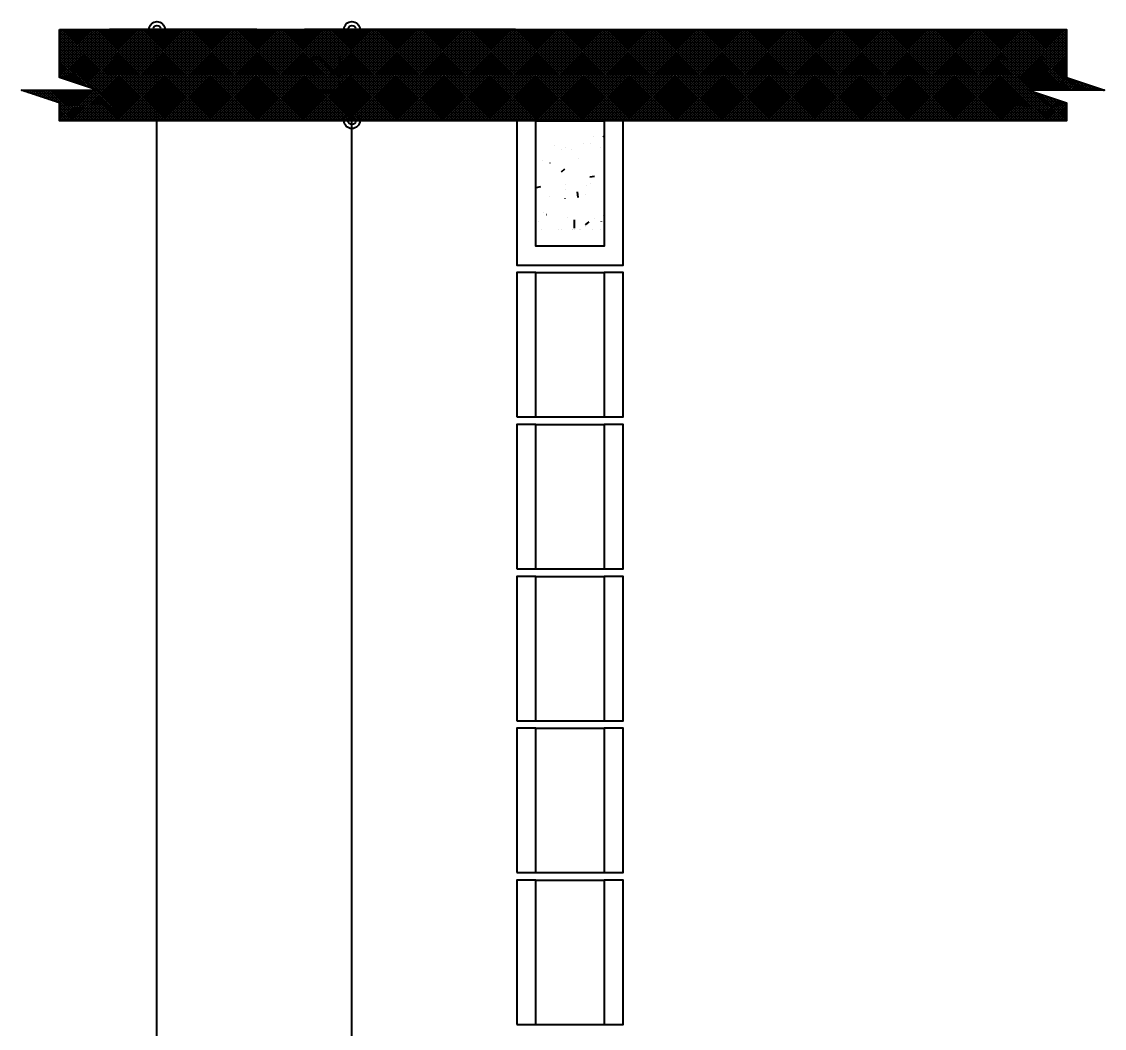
# Model space of a CAD drawing. Extents: x 0 to 119, y 0 to 84.
# Drawn here: x 47.86 to 53.56, y 58.12 to 63.42 of the extents above; entities that cross this region are included whole.
import ezdxf

# ---------------------------------------------------------------- set-up
doc = ezdxf.new("R2010")
doc.units = 0
doc.header["$MEASUREMENT"] = 0
for name, color, linetype in [('10', 252, 'CONTINUOUS'), ('29', 9, 'CONTINUOUS'), ('32', 250, 'CONTINUOUS'), ('6', 178, 'CONTINUOUS')]:
    doc.layers.add(name, color=color, linetype=linetype)
doc.styles.add('TQS_ARIAL', font='arial.ttf')

msp = doc.modelspace()

# ---------------------------------------------------------------- linework, layer by layer
at = {"layer": '10', "color": 252, "linetype": 'Continuous'}
for p, q in [((50.567462, 62.898924), (50.927462, 62.898924)), ((50.567462, 62.897846), (50.927462, 62.897846)), ((50.567462, 62.897846), (50.927462, 62.897846)), ((50.567462, 62.098924), (50.927462, 62.098924)), ((50.567462, 61.338924), (50.927462, 61.338924)), ((50.567462, 61.298924), (50.927462, 61.298924)), ((50.567462, 60.538924), (50.927462, 60.538924)), ((50.567462, 60.498924), (50.927462, 60.498924)), ((50.567462, 59.738924), (50.927462, 59.738924)), ((50.567462, 59.698924), (50.927462, 59.698924)), ((50.567462, 58.938924), (50.927462, 58.938924)), ((50.567462, 58.898924), (50.927462, 58.898924)), ((50.567462, 58.138924), (50.927462, 58.138924))]:
    msp.add_line(p, q, dxfattribs=at)
for points in [[(50.567462, 62.898924), (50.467462, 62.898924), (50.467462, 62.138924), (51.027462, 62.138924), (51.027462, 62.898924), (50.927462, 62.898924), (50.927462, 62.238924), (50.567462, 62.238924), (50.567462, 62.898924)], [(50.467462, 61.338924), (50.567462, 61.338924), (50.567462, 62.098924), (50.467462, 62.098924), (50.467462, 61.338924)], [(50.927462, 61.338924), (51.027462, 61.338924), (51.027462, 62.098924), (50.927462, 62.098924), (50.927462, 61.338924)], [(50.467462, 60.538924), (50.567462, 60.538924), (50.567462, 61.298924), (50.467462, 61.298924), (50.467462, 60.538924)], [(50.927462, 60.538924), (51.027462, 60.538924), (51.027462, 61.298924), (50.927462, 61.298924), (50.927462, 60.538924)], [(50.467462, 59.738924), (50.567462, 59.738924), (50.567462, 60.498924), (50.467462, 60.498924), (50.467462, 59.738924)], [(50.927462, 59.738924), (51.027462, 59.738924), (51.027462, 60.498924), (50.927462, 60.498924), (50.927462, 59.738924)], [(50.467462, 58.938924), (50.567462, 58.938924), (50.567462, 59.698924), (50.467462, 59.698924), (50.467462, 58.938924)], [(50.927462, 58.938924), (51.027462, 58.938924), (51.027462, 59.698924), (50.927462, 59.698924), (50.927462, 58.938924)], [(50.467462, 58.138924), (50.567462, 58.138924), (50.567462, 58.898924), (50.467462, 58.898924), (50.467462, 58.138924)], [(50.927462, 58.138924), (51.027462, 58.138924), (51.027462, 58.898924), (50.927462, 58.898924), (50.927462, 58.138924)]]:
    msp.add_lwpolyline(points, dxfattribs=at)
at = {"layer": '29', "color": 9, "linetype": 'Continuous'}
for p, q in [((48.060575, 63.136092), (48.303408, 63.378924)), ((48.060575, 63.150234), (48.289266, 63.378924)), ((48.060575, 63.164376), (48.275124, 63.378924)), ((48.060575, 63.178518), (48.260981, 63.378924)), ((48.060575, 63.19266), (48.246839, 63.378924)), ((48.060575, 63.206803), (48.232697, 63.378924)), ((48.060575, 63.220945), (48.218555, 63.378924)), ((48.060575, 63.235087), (48.204413, 63.378924)), ((48.060575, 63.249229), (48.190271, 63.378924)), ((48.060575, 63.263371), (48.176129, 63.378924)), ((48.060575, 63.277513), (48.161986, 63.378924)), ((48.060575, 63.291655), (48.147844, 63.378924)), ((48.060575, 63.305797), (48.133702, 63.378924)), ((48.060575, 63.31994), (48.11956, 63.378924)), ((48.060575, 63.334082), (48.105418, 63.378924)), ((48.060575, 63.348224), (48.091276, 63.378924)), ((48.060575, 63.362366), (48.077134, 63.378924)), ((48.060575, 63.376508), (48.062992, 63.378924)), ((48.060575, 63.378924), (48.541104, 62.898924)), ((48.060575, 63.365311), (48.526962, 62.898924)), ((48.060575, 63.351169), (48.51282, 62.898924)), ((48.060575, 63.337027), (48.498678, 62.898924)), ((48.063306, 63.124681), (48.31755, 63.378924)), ((48.073913, 63.121145), (48.331692, 63.378924)), ((48.075246, 63.378924), (48.555246, 62.898924)), ((48.084519, 63.11761), (48.345834, 63.378924)), ((48.089389, 63.378924), (48.569389, 62.898924)), ((48.095126, 63.114074), (48.359976, 63.378924)), ((48.103531, 63.378924), (48.583531, 62.898924)), ((48.105733, 63.110538), (48.374119, 63.378924)), ((48.106251, 62.898924), (48.586251, 63.378924)), ((48.116339, 63.107003), (48.388261, 63.378924)), ((48.117673, 63.378924), (48.597673, 62.898924)), ((48.120393, 62.898924), (48.600393, 63.378924)), ((48.126946, 63.103467), (48.402403, 63.378924)), ((48.131815, 63.378924), (48.611815, 62.898924)), ((48.134535, 62.898924), (48.614535, 63.378924)), ((48.137552, 63.099932), (48.416545, 63.378924)), ((48.145957, 63.378924), (48.625957, 62.898924)), ((48.148159, 63.096396), (48.430687, 63.378924)), ((48.148677, 62.898924), (48.628677, 63.378924)), ((48.158766, 63.092861), (48.444829, 63.378924)), ((48.160099, 63.378924), (48.640099, 62.898924)), ((48.162819, 62.898924), (48.642819, 63.378924)), ((48.169372, 63.089325), (48.458971, 63.378924)), ((48.174241, 63.378924), (48.654241, 62.898924)), ((48.176961, 62.898924), (48.656961, 63.378924)), ((48.179979, 63.08579), (48.473113, 63.378924)), ((48.188384, 63.378924), (48.668384, 62.898924)), ((48.190585, 63.082254), (48.487256, 63.378924)), ((48.191103, 62.898924), (48.671103, 63.378924)), ((48.201192, 63.078719), (48.501398, 63.378924)), ((48.202526, 63.378924), (48.682526, 62.898924)), ((48.205246, 62.898924), (48.685246, 63.378924)), ((48.211799, 63.075183), (48.51554, 63.378924)), ((48.216668, 63.378924), (48.696668, 62.898924)), ((48.219388, 62.898924), (48.699388, 63.378924)), ((48.222405, 63.071648), (48.529682, 63.378924)), ((48.23081, 63.378924), (48.71081, 62.898924)), ((48.233012, 63.068112), (48.543824, 63.378924)), ((48.23353, 62.898924), (48.71353, 63.378924)), ((48.243619, 63.064577), (48.557966, 63.378924)), ((48.244952, 63.378924), (48.724952, 62.898924)), ((48.247672, 62.898924), (48.727672, 63.378924)), ((48.254225, 63.061041), (48.572108, 63.378924)), ((48.259094, 63.378924), (48.739094, 62.898924)), ((48.261814, 62.898924), (48.741814, 63.378924)), ((48.273236, 63.378924), (48.753236, 62.898924)), ((48.275956, 62.898924), (48.755956, 63.378924)), ((48.287378, 63.378924), (48.767378, 62.898924)), ((48.290098, 62.898924), (48.770098, 63.378924)), ((48.301521, 63.378924), (48.781521, 62.898924)), ((48.30424, 62.898924), (48.78424, 63.378924)), ((48.315663, 63.378924), (48.795663, 62.898924)), ((48.318383, 62.898924), (48.798383, 63.378924)), ((48.329805, 63.378924), (48.809805, 62.898924)), ((48.332525, 62.898924), (48.812525, 63.378924)), ((48.343947, 63.378924), (48.823947, 62.898924)), ((48.346667, 62.898924), (48.826667, 63.378924)), ((48.358089, 63.378924), (48.838089, 62.898924)), ((48.360809, 62.898924), (48.840809, 63.378924)), ((48.372231, 63.378924), (48.852231, 62.898924)), ((48.374951, 62.898924), (48.854951, 63.378924)), ((48.386373, 63.378924), (48.866373, 62.898924)), ((48.389093, 62.898924), (48.869093, 63.378924)), ((48.400516, 63.378924), (48.880516, 62.898924)), ((48.403235, 62.898924), (48.883235, 63.378924)), ((48.414658, 63.378924), (48.894658, 62.898924)), ((48.417378, 62.898924), (48.897378, 63.378924)), ((48.4288, 63.378924), (48.9088, 62.898924)), ((48.43152, 62.898924), (48.91152, 63.378924)), ((48.442942, 63.378924), (48.922942, 62.898924)), ((48.445662, 62.898924), (48.925662, 63.378924)), ((48.457084, 63.378924), (48.937084, 62.898924)), ((48.459804, 62.898924), (48.939804, 63.378924)), ((48.471226, 63.378924), (48.951226, 62.898924)), ((48.473946, 62.898924), (48.953946, 63.378924)), ((48.485368, 63.378924), (48.965368, 62.898924)), ((48.488088, 62.898924), (48.968088, 63.378924)), ((48.49951, 63.378924), (48.97951, 62.898924)), ((48.50223, 62.898924), (48.98223, 63.378924)), ((48.513653, 63.378924), (48.993653, 62.898924)), ((48.516372, 62.898924), (48.996372, 63.378924)), ((48.527795, 63.378924), (49.007795, 62.898924)), ((48.530515, 62.898924), (49.010515, 63.378924)), ((48.541937, 63.378924), (49.021937, 62.898924)), ((48.544657, 62.898924), (49.024657, 63.378924)), ((48.556079, 63.378924), (49.036079, 62.898924)), ((48.558799, 62.898924), (49.038799, 63.378924)), ((48.570221, 63.378924), (49.050221, 62.898924)), ((48.572941, 62.898924), (49.052941, 63.378924)), ((48.584363, 63.378924), (49.064363, 62.898924)), ((48.587083, 62.898924), (49.067083, 63.378924)), ((48.598505, 63.378924), (49.078505, 62.898924)), ((48.601225, 62.898924), (49.081225, 63.378924)), ((48.612648, 63.378924), (49.092648, 62.898924)), ((48.615367, 62.898924), (49.095367, 63.378924)), ((48.62679, 63.378924), (49.10679, 62.898924)), ((48.62951, 62.898924), (49.10951, 63.378924)), ((48.640932, 63.378924), (49.120932, 62.898924)), ((48.643652, 62.898924), (49.123652, 63.378924)), ((48.655074, 63.378924), (49.135074, 62.898924)), ((48.657794, 62.898924), (49.137794, 63.378924)), ((48.669216, 63.378924), (49.149216, 62.898924)), ((48.671936, 62.898924), (49.151936, 63.378924)), ((48.683358, 63.378924), (49.163358, 62.898924)), ((48.686078, 62.898924), (49.166078, 63.378924)), ((48.6975, 63.378924), (49.1775, 62.898924)), ((48.70022, 62.898924), (49.18022, 63.378924)), ((48.711643, 63.378924), (49.191643, 62.898924)), ((48.714362, 62.898924), (49.194362, 63.378924)), ((48.725785, 63.378924), (49.205785, 62.898924)), ((48.728505, 62.898924), (49.208505, 63.378924)), ((48.739927, 63.378924), (49.219927, 62.898924)), ((48.742647, 62.898924), (49.222647, 63.378924)), ((48.754069, 63.378924), (49.234069, 62.898924)), ((48.756789, 62.898924), (49.236789, 63.378924)), ((48.768211, 63.378924), (49.248211, 62.898924)), ((48.770931, 62.898924), (49.250931, 63.378924)), ((48.782353, 63.378924), (49.262353, 62.898924)), ((48.785073, 62.898924), (49.265073, 63.378924)), ((48.796495, 63.378924), (49.276495, 62.898924)), ((48.799215, 62.898924), (49.279215, 63.378924)), ((48.810637, 63.378924), (49.290637, 62.898924)), ((48.813357, 62.898924), (49.293357, 63.378924)), ((48.82478, 63.378924), (49.30478, 62.898924)), ((48.827499, 62.898924), (49.307499, 63.378924)), ((48.838922, 63.378924), (49.318922, 62.898924)), ((48.841642, 62.898924), (49.321642, 63.378924)), ((48.853064, 63.378924), (49.333064, 62.898924)), ((48.855784, 62.898924), (49.335784, 63.378924)), ((48.867206, 63.378924), (49.347206, 62.898924)), ((48.869926, 62.898924), (49.349926, 63.378924)), ((48.881348, 63.378924), (49.361348, 62.898924)), ((48.884068, 62.898924), (49.364068, 63.378924)), ((48.89549, 63.378924), (49.37549, 62.898924)), ((48.89821, 62.898924), (49.37821, 63.378924)), ((48.909632, 63.378924), (49.389632, 62.898924)), ((48.912352, 62.898924), (49.392352, 63.378924)), ((48.923775, 63.378924), (49.403775, 62.898924)), ((48.926494, 62.898924), (49.406494, 63.378924)), ((48.937917, 63.378924), (49.417917, 62.898924)), ((48.940637, 62.898924), (49.420637, 63.378924)), ((48.952059, 63.378924), (49.432059, 62.898924)), ((48.954779, 62.898924), (49.434779, 63.378924)), ((48.966201, 63.378924), (49.446201, 62.898924)), ((48.968921, 62.898924), (49.448921, 63.378924)), ((48.980343, 63.378924), (49.460343, 62.898924)), ((48.983063, 62.898924), (49.463063, 63.378924)), ((48.994485, 63.378924), (49.474485, 62.898924)), ((48.997205, 62.898924), (49.477205, 63.378924)), ((49.008627, 63.378924), (49.488627, 62.898924)), ((49.011347, 62.898924), (49.491347, 63.378924)), ((49.02277, 63.378924), (49.50277, 62.898924)), ((49.025489, 62.898924), (49.505489, 63.378924)), ((49.036912, 63.378924), (49.516912, 62.898924)), ((49.039632, 62.898924), (49.519632, 63.378924)), ((49.051054, 63.378924), (49.531054, 62.898924)), ((49.053774, 62.898924), (49.533774, 63.378924)), ((49.065196, 63.378924), (49.545196, 62.898924)), ((49.067916, 62.898924), (49.547916, 63.378924)), ((49.079338, 63.378924), (49.559338, 62.898924)), ((49.082058, 62.898924), (49.562058, 63.378924)), ((49.09348, 63.378924), (49.57348, 62.898924)), ((49.0962, 62.898924), (49.5762, 63.378924)), ((49.107622, 63.378924), (49.587622, 62.898924)), ((49.110342, 62.898924), (49.590342, 63.378924)), ((49.121764, 63.378924), (49.601764, 62.898924)), ((49.124484, 62.898924), (49.604484, 63.378924)), ((49.135907, 63.378924), (49.615907, 62.898924)), ((49.138626, 62.898924), (49.618626, 63.378924)), ((49.150049, 63.378924), (49.630049, 62.898924)), ((49.152769, 62.898924), (49.632769, 63.378924)), ((49.164191, 63.378924), (49.644191, 62.898924)), ((49.166911, 62.898924), (49.646911, 63.378924)), ((49.178333, 63.378924), (49.658333, 62.898924)), ((49.181053, 62.898924), (49.661053, 63.378924)), ((49.192475, 63.378924), (49.672475, 62.898924)), ((49.195195, 62.898924), (49.675195, 63.378924)), ((49.206617, 63.378924), (49.686617, 62.898924)), ((49.209337, 62.898924), (49.689337, 63.378924)), ((49.220759, 63.378924), (49.700759, 62.898924)), ((49.223479, 62.898924), (49.703479, 63.378924)), ((49.234902, 63.378924), (49.714902, 62.898924)), ((49.237621, 62.898924), (49.717621, 63.378924)), ((49.249044, 63.378924), (49.729044, 62.898924)), ((49.251764, 62.898924), (49.731764, 63.378924)), ((49.263186, 63.378924), (49.743186, 62.898924)), ((49.265906, 62.898924), (49.745906, 63.378924)), ((49.277328, 63.378924), (49.757328, 62.898924)), ((49.280048, 62.898924), (49.760048, 63.378924)), ((49.29147, 63.378924), (49.77147, 62.898924)), ((49.29419, 62.898924), (49.77419, 63.378924)), ((49.305612, 63.378924), (49.785612, 62.898924)), ((49.308332, 62.898924), (49.788332, 63.378924)), ((49.319754, 63.378924), (49.799754, 62.898924)), ((49.322474, 62.898924), (49.802474, 63.378924)), ((49.333896, 63.378924), (49.813896, 62.898924)), ((49.336616, 62.898924), (49.816616, 63.378924)), ((49.348039, 63.378924), (49.828039, 62.898924)), ((49.350758, 62.898924), (49.830758, 63.378924)), ((49.362181, 63.378924), (49.842181, 62.898924)), ((49.364901, 62.898924), (49.844901, 63.378924)), ((49.376323, 63.378924), (49.856323, 62.898924)), ((49.379043, 62.898924), (49.859043, 63.378924)), ((49.390465, 63.378924), (49.870465, 62.898924)), ((49.393185, 62.898924), (49.873185, 63.378924)), ((49.404607, 63.378924), (49.884607, 62.898924)), ((49.407327, 62.898924), (49.887327, 63.378924)), ((49.418749, 63.378924), (49.898749, 62.898924)), ((49.421469, 62.898924), (49.901469, 63.378924)), ((49.432891, 63.378924), (49.912891, 62.898924)), ((49.435611, 62.898924), (49.915611, 63.378924)), ((49.447034, 63.378924), (49.927034, 62.898924)), ((49.449753, 62.898924), (49.929753, 63.378924)), ((49.461176, 63.378924), (49.941176, 62.898924)), ((49.463896, 62.898924), (49.943896, 63.378924)), ((49.475318, 63.378924), (49.955318, 62.898924)), ((49.478038, 62.898924), (49.958038, 63.378924)), ((49.48946, 63.378924), (49.96946, 62.898924)), ((49.49218, 62.898924), (49.97218, 63.378924)), ((49.503602, 63.378924), (49.983602, 62.898924)), ((49.506322, 62.898924), (49.986322, 63.378924)), ((49.517744, 63.378924), (49.997744, 62.898924)), ((49.520464, 62.898924), (50.000464, 63.378924)), ((49.531886, 63.378924), (50.011886, 62.898924)), ((49.534606, 62.898924), (50.014606, 63.378924)), ((49.546029, 63.378924), (50.026029, 62.898924)), ((49.548748, 62.898924), (50.028748, 63.378924)), ((49.560171, 63.378924), (50.040171, 62.898924)), ((49.562891, 62.898924), (50.042891, 63.378924)), ((49.574313, 63.378924), (50.054313, 62.898924)), ((49.577033, 62.898924), (50.057033, 63.378924)), ((49.588455, 63.378924), (50.068455, 62.898924)), ((49.591175, 62.898924), (50.071175, 63.378924)), ((49.602597, 63.378924), (50.082597, 62.898924)), ((49.605317, 62.898924), (50.085317, 63.378924)), ((49.616739, 63.378924), (50.096739, 62.898924)), ((49.619459, 62.898924), (50.099459, 63.378924)), ((49.630881, 63.378924), (50.110881, 62.898924)), ((49.633601, 62.898924), (50.113601, 63.378924)), ((49.645023, 63.378924), (50.125023, 62.898924)), ((49.647743, 62.898924), (50.127743, 63.378924)), ((49.659166, 63.378924), (50.139166, 62.898924)), ((49.661885, 62.898924), (50.141885, 63.378924)), ((49.673308, 63.378924), (50.153308, 62.898924)), ((49.676028, 62.898924), (50.156028, 63.378924)), ((49.68745, 63.378924), (50.16745, 62.898924)), ((49.69017, 62.898924), (50.17017, 63.378924)), ((49.701592, 63.378924), (50.181592, 62.898924)), ((49.704312, 62.898924), (50.184312, 63.378924)), ((49.715734, 63.378924), (50.195734, 62.898924)), ((49.718454, 62.898924), (50.198454, 63.378924)), ((49.729876, 63.378924), (50.209876, 62.898924)), ((49.732596, 62.898924), (50.212596, 63.378924)), ((49.744018, 63.378924), (50.224018, 62.898924)), ((49.746738, 62.898924), (50.226738, 63.378924)), ((49.758161, 63.378924), (50.238161, 62.898924)), ((49.76088, 62.898924), (50.24088, 63.378924)), ((49.772303, 63.378924), (50.252303, 62.898924)), ((49.775023, 62.898924), (50.255023, 63.378924)), ((49.786445, 63.378924), (50.266445, 62.898924)), ((49.789165, 62.898924), (50.269165, 63.378924)), ((49.800587, 63.378924), (50.280587, 62.898924)), ((49.803307, 62.898924), (50.283307, 63.378924)), ((49.814729, 63.378924), (50.294729, 62.898924)), ((49.817449, 62.898924), (50.297449, 63.378924)), ((49.828871, 63.378924), (50.308871, 62.898924)), ((49.831591, 62.898924), (50.311591, 63.378924)), ((49.843013, 63.378924), (50.323013, 62.898924)), ((49.845733, 62.898924), (50.325733, 63.378924)), ((49.857156, 63.378924), (50.337156, 62.898924)), ((49.859875, 62.898924), (50.339875, 63.378924)), ((49.871298, 63.378924), (50.351298, 62.898924)), ((49.874018, 62.898924), (50.354018, 63.378924)), ((49.88544, 63.378924), (50.36544, 62.898924)), ((49.88816, 62.898924), (50.36816, 63.378924)), ((49.899582, 63.378924), (50.379582, 62.898924)), ((49.902302, 62.898924), (50.382302, 63.378924)), ((49.913724, 63.378924), (50.393724, 62.898924)), ((49.916444, 62.898924), (50.396444, 63.378924)), ((49.927866, 63.378924), (50.407866, 62.898924)), ((49.930586, 62.898924), (50.410586, 63.378924)), ((49.942008, 63.378924), (50.422008, 62.898924)), ((49.944728, 62.898924), (50.424728, 63.378924)), ((49.95615, 63.378924), (50.43615, 62.898924)), ((49.95887, 62.898924), (50.43887, 63.378924)), ((49.970293, 63.378924), (50.450293, 62.898924)), ((49.973012, 62.898924), (50.453012, 63.378924)), ((49.984435, 63.378924), (50.464435, 62.898924)), ((49.987155, 62.898924), (50.467155, 63.378924)), ((49.998577, 63.378924), (50.478577, 62.898924)), ((50.001297, 62.898924), (50.481297, 63.378924)), ((50.012719, 63.378924), (50.492719, 62.898924)), ((50.015439, 62.898924), (50.495439, 63.378924)), ((50.026861, 63.378924), (50.506861, 62.898924)), ((50.029581, 62.898924), (50.509581, 63.378924)), ((50.041003, 63.378924), (50.521003, 62.898924)), ((50.043723, 62.898924), (50.523723, 63.378924)), ((50.055145, 63.378924), (50.535145, 62.898924)), ((50.057865, 62.898924), (50.537865, 63.378924)), ((50.069288, 63.378924), (50.549288, 62.898924)), ((50.072007, 62.898924), (50.552007, 63.378924)), ((50.08343, 63.378924), (50.56343, 62.898924)), ((50.08615, 62.898924), (50.56615, 63.378924)), ((50.097572, 63.378924), (50.577572, 62.898924)), ((50.100292, 62.898924), (50.580292, 63.378924)), ((50.111714, 63.378924), (50.591714, 62.898924)), ((50.114434, 62.898924), (50.594434, 63.378924)), ((50.125856, 63.378924), (50.605856, 62.898924)), ((50.128576, 62.898924), (50.608576, 63.378924)), ((50.139998, 63.378924), (50.619998, 62.898924)), ((50.142718, 62.898924), (50.622718, 63.378924)), ((50.15414, 63.378924), (50.63414, 62.898924)), ((50.15686, 62.898924), (50.63686, 63.378924)), ((50.168282, 63.378924), (50.648282, 62.898924)), ((50.171002, 62.898924), (50.651002, 63.378924)), ((50.182425, 63.378924), (50.662425, 62.898924)), ((50.185144, 62.898924), (50.665144, 63.378924)), ((50.196567, 63.378924), (50.676567, 62.898924)), ((50.199287, 62.898924), (50.679287, 63.378924)), ((50.210709, 63.378924), (50.690709, 62.898924)), ((50.213429, 62.898924), (50.693429, 63.378924)), ((50.224851, 63.378924), (50.704851, 62.898924)), ((50.227571, 62.898924), (50.707571, 63.378924)), ((50.238993, 63.378924), (50.718993, 62.898924)), ((50.241713, 62.898924), (50.721713, 63.378924)), ((50.253135, 63.378924), (50.733135, 62.898924)), ((50.255855, 62.898924), (50.735855, 63.378924)), ((50.267277, 63.378924), (50.747277, 62.898924)), ((50.269997, 62.898924), (50.749997, 63.378924)), ((50.28142, 63.378924), (50.76142, 62.898924)), ((50.284139, 62.898924), (50.764139, 63.378924)), ((50.295562, 63.378924), (50.775562, 62.898924)), ((50.298282, 62.898924), (50.778282, 63.378924)), ((50.309704, 63.378924), (50.789704, 62.898924)), ((50.312424, 62.898924), (50.792424, 63.378924)), ((50.323846, 63.378924), (50.803846, 62.898924)), ((50.326566, 62.898924), (50.806566, 63.378924)), ((50.337988, 63.378924), (50.817988, 62.898924)), ((50.340708, 62.898924), (50.820708, 63.378924)), ((50.35213, 63.378924), (50.83213, 62.898924)), ((50.35485, 62.898924), (50.83485, 63.378924)), ((50.366272, 63.378924), (50.846272, 62.898924)), ((50.368992, 62.898924), (50.848992, 63.378924)), ((50.380415, 63.378924), (50.860415, 62.898924)), ((50.383134, 62.898924), (50.863134, 63.378924)), ((50.394557, 63.378924), (50.874557, 62.898924)), ((50.397277, 62.898924), (50.877277, 63.378924)), ((50.408699, 63.378924), (50.888699, 62.898924)), ((50.411419, 62.898924), (50.891419, 63.378924)), ((50.422841, 63.378924), (50.902841, 62.898924)), ((50.425561, 62.898924), (50.905561, 63.378924)), ((50.436983, 63.378924), (50.916983, 62.898924)), ((50.439703, 62.898924), (50.919703, 63.378924)), ((50.451125, 63.378924), (50.931125, 62.898924)), ((50.453845, 62.898924), (50.933845, 63.378924)), ((50.465267, 63.378924), (50.945267, 62.898924)), ((50.467987, 62.898924), (50.947987, 63.378924)), ((50.479409, 63.378924), (50.959409, 62.898924)), ((50.482129, 62.898924), (50.962129, 63.378924)), ((50.493552, 63.378924), (50.973552, 62.898924)), ((50.496271, 62.898924), (50.976271, 63.378924)), ((50.507694, 63.378924), (50.987694, 62.898924)), ((50.510414, 62.898924), (50.990414, 63.378924)), ((50.521836, 63.378924), (51.001836, 62.898924)), ((50.524556, 62.898924), (51.004556, 63.378924)), ((50.535978, 63.378924), (51.015978, 62.898924)), ((50.538698, 62.898924), (51.018698, 63.378924)), ((50.55012, 63.378924), (51.03012, 62.898924)), ((50.55284, 62.898924), (51.03284, 63.378924)), ((50.564262, 63.378924), (51.044262, 62.898924)), ((50.566982, 62.898924), (51.046982, 63.378924)), ((50.578404, 63.378924), (51.058404, 62.898924)), ((50.581124, 62.898924), (51.061124, 63.378924)), ((50.592547, 63.378924), (51.072547, 62.898924)), ((50.595266, 62.898924), (51.075266, 63.378924)), ((50.606689, 63.378924), (51.086689, 62.898924)), ((50.609409, 62.898924), (51.089409, 63.378924)), ((50.620831, 63.378924), (51.100831, 62.898924)), ((50.623551, 62.898924), (51.103551, 63.378924)), ((50.634973, 63.378924), (51.114973, 62.898924)), ((50.637693, 62.898924), (51.117693, 63.378924)), ((50.649115, 63.378924), (51.129115, 62.898924)), ((50.651835, 62.898924), (51.131835, 63.378924)), ((50.663257, 63.378924), (51.143257, 62.898924)), ((50.665977, 62.898924), (51.145977, 63.378924)), ((50.677399, 63.378924), (51.157399, 62.898924)), ((50.680119, 62.898924), (51.160119, 63.378924)), ((50.691542, 63.378924), (51.171542, 62.898924)), ((50.694261, 62.898924), (51.174261, 63.378924)), ((50.705684, 63.378924), (51.185684, 62.898924)), ((50.708404, 62.898924), (51.188404, 63.378924)), ((50.719826, 63.378924), (51.199826, 62.898924)), ((50.722546, 62.898924), (51.202546, 63.378924)), ((50.733968, 63.378924), (51.213968, 62.898924)), ((50.736688, 62.898924), (51.216688, 63.378924)), ((50.74811, 63.378924), (51.22811, 62.898924)), ((50.75083, 62.898924), (51.23083, 63.378924)), ((50.762252, 63.378924), (51.242252, 62.898924)), ((50.764972, 62.898924), (51.244972, 63.378924)), ((50.776394, 63.378924), (51.256394, 62.898924)), ((50.779114, 62.898924), (51.259114, 63.378924)), ((50.790536, 63.378924), (51.270536, 62.898924)), ((50.793256, 62.898924), (51.273256, 63.378924)), ((50.804679, 63.378924), (51.284679, 62.898924)), ((50.807398, 62.898924), (51.287398, 63.378924)), ((50.818821, 63.378924), (51.298821, 62.898924)), ((50.821541, 62.898924), (51.301541, 63.378924)), ((50.832963, 63.378924), (51.312963, 62.898924)), ((50.835683, 62.898924), (51.315683, 63.378924)), ((50.847105, 63.378924), (51.327105, 62.898924)), ((50.849825, 62.898924), (51.329825, 63.378924)), ((50.861247, 63.378924), (51.341247, 62.898924)), ((50.863967, 62.898924), (51.343967, 63.378924)), ((50.875389, 63.378924), (51.355389, 62.898924)), ((50.878109, 62.898924), (51.358109, 63.378924)), ((50.889531, 63.378924), (51.369531, 62.898924)), ((50.892251, 62.898924), (51.372251, 63.378924)), ((50.903674, 63.378924), (51.383674, 62.898924)), ((50.906393, 62.898924), (51.386393, 63.378924)), ((50.917816, 63.378924), (51.397816, 62.898924)), ((50.920536, 62.898924), (51.400536, 63.378924)), ((50.931958, 63.378924), (51.411958, 62.898924)), ((50.934678, 62.898924), (51.414678, 63.378924)), ((50.9461, 63.378924), (51.4261, 62.898924)), ((50.94882, 62.898924), (51.42882, 63.378924)), ((50.960242, 63.378924), (51.440242, 62.898924)), ((50.962962, 62.898924), (51.442962, 63.378924)), ((50.974384, 63.378924), (51.454384, 62.898924)), ((50.977104, 62.898924), (51.457104, 63.378924)), ((50.988526, 63.378924), (51.468526, 62.898924)), ((50.991246, 62.898924), (51.471246, 63.378924)), ((51.002669, 63.378924), (51.482669, 62.898924)), ((51.005388, 62.898924), (51.485388, 63.378924)), ((51.016811, 63.378924), (51.496811, 62.898924)), ((51.01953, 62.898924), (51.49953, 63.378924)), ((51.030953, 63.378924), (51.510953, 62.898924)), ((51.033673, 62.898924), (51.513673, 63.378924)), ((51.045095, 63.378924), (51.525095, 62.898924)), ((51.047815, 62.898924), (51.527815, 63.378924)), ((51.059237, 63.378924), (51.539237, 62.898924)), ((51.061957, 62.898924), (51.541957, 63.378924)), ((51.073379, 63.378924), (51.553379, 62.898924)), ((51.076099, 62.898924), (51.556099, 63.378924)), ((51.087521, 63.378924), (51.567521, 62.898924)), ((51.090241, 62.898924), (51.570241, 63.378924)), ((51.101663, 63.378924), (51.581663, 62.898924)), ((51.104383, 62.898924), (51.584383, 63.378924)), ((51.115806, 63.378924), (51.595806, 62.898924)), ((51.118525, 62.898924), (51.598525, 63.378924)), ((51.129948, 63.378924), (51.609948, 62.898924)), ((51.132668, 62.898924), (51.612668, 63.378924)), ((51.14409, 63.378924), (51.62409, 62.898924)), ((51.14681, 62.898924), (51.62681, 63.378924)), ((51.158232, 63.378924), (51.638232, 62.898924)), ((51.160952, 62.898924), (51.640952, 63.378924)), ((51.172374, 63.378924), (51.652374, 62.898924)), ((51.175094, 62.898924), (51.655094, 63.378924)), ((51.186516, 63.378924), (51.666516, 62.898924)), ((51.189236, 62.898924), (51.669236, 63.378924)), ((51.200658, 63.378924), (51.680658, 62.898924)), ((51.203378, 62.898924), (51.683378, 63.378924)), ((51.214801, 63.378924), (51.694801, 62.898924)), ((51.21752, 62.898924), (51.69752, 63.378924)), ((51.228943, 63.378924), (51.708943, 62.898924)), ((51.231663, 62.898924), (51.711663, 63.378924)), ((51.243085, 63.378924), (51.723085, 62.898924)), ((51.245805, 62.898924), (51.725805, 63.378924)), ((51.257227, 63.378924), (51.737227, 62.898924)), ((51.259947, 62.898924), (51.739947, 63.378924)), ((51.271369, 63.378924), (51.751369, 62.898924)), ((51.274089, 62.898924), (51.754089, 63.378924)), ((51.285511, 63.378924), (51.765511, 62.898924)), ((51.288231, 62.898924), (51.768231, 63.378924)), ((51.299653, 63.378924), (51.779653, 62.898924)), ((51.302373, 62.898924), (51.782373, 63.378924)), ((51.313795, 63.378924), (51.793795, 62.898924)), ((51.316515, 62.898924), (51.796515, 63.378924)), ((51.327938, 63.378924), (51.807938, 62.898924)), ((51.330657, 62.898924), (51.810657, 63.378924)), ((51.34208, 63.378924), (51.82208, 62.898924)), ((51.3448, 62.898924), (51.8248, 63.378924)), ((51.356222, 63.378924), (51.836222, 62.898924)), ((51.358942, 62.898924), (51.838942, 63.378924)), ((51.370364, 63.378924), (51.850364, 62.898924)), ((51.373084, 62.898924), (51.853084, 63.378924)), ((51.384506, 63.378924), (51.864506, 62.898924)), ((51.387226, 62.898924), (51.867226, 63.378924)), ((51.398648, 63.378924), (51.878648, 62.898924)), ((51.401368, 62.898924), (51.881368, 63.378924)), ((51.41279, 63.378924), (51.89279, 62.898924)), ((51.41551, 62.898924), (51.89551, 63.378924)), ((51.426933, 63.378924), (51.906933, 62.898924)), ((51.429652, 62.898924), (51.909652, 63.378924)), ((51.441075, 63.378924), (51.921075, 62.898924)), ((51.443795, 62.898924), (51.923795, 63.378924)), ((51.455217, 63.378924), (51.935217, 62.898924)), ((51.457937, 62.898924), (51.937937, 63.378924)), ((51.469359, 63.378924), (51.949359, 62.898924)), ((51.472079, 62.898924), (51.952079, 63.378924)), ((51.483501, 63.378924), (51.963501, 62.898924)), ((51.486221, 62.898924), (51.966221, 63.378924)), ((51.497643, 63.378924), (51.977643, 62.898924)), ((51.500363, 62.898924), (51.980363, 63.378924)), ((51.511785, 63.378924), (51.991785, 62.898924)), ((51.514505, 62.898924), (51.994505, 63.378924)), ((51.525928, 63.378924), (52.005928, 62.898924)), ((51.528647, 62.898924), (52.008647, 63.378924)), ((51.54007, 63.378924), (52.02007, 62.898924)), ((51.54279, 62.898924), (52.02279, 63.378924)), ((51.554212, 63.378924), (52.034212, 62.898924)), ((51.556932, 62.898924), (52.036932, 63.378924)), ((51.568354, 63.378924), (52.048354, 62.898924)), ((51.571074, 62.898924), (52.051074, 63.378924)), ((51.582496, 63.378924), (52.062496, 62.898924)), ((51.585216, 62.898924), (52.065216, 63.378924)), ((51.596638, 63.378924), (52.076638, 62.898924)), ((51.599358, 62.898924), (52.079358, 63.378924)), ((51.61078, 63.378924), (52.09078, 62.898924)), ((51.6135, 62.898924), (52.0935, 63.378924)), ((51.624922, 63.378924), (52.104922, 62.898924)), ((51.627642, 62.898924), (52.107642, 63.378924)), ((51.639065, 63.378924), (52.119065, 62.898924)), ((51.641784, 62.898924), (52.121784, 63.378924)), ((51.653207, 63.378924), (52.133207, 62.898924)), ((51.655927, 62.898924), (52.135927, 63.378924)), ((51.667349, 63.378924), (52.147349, 62.898924)), ((51.670069, 62.898924), (52.150069, 63.378924)), ((51.681491, 63.378924), (52.161491, 62.898924)), ((51.684211, 62.898924), (52.164211, 63.378924)), ((51.695633, 63.378924), (52.175633, 62.898924)), ((51.698353, 62.898924), (52.178353, 63.378924)), ((51.709775, 63.378924), (52.189775, 62.898924)), ((51.712495, 62.898924), (52.192495, 63.378924)), ((51.723917, 63.378924), (52.203917, 62.898924)), ((51.726637, 62.898924), (52.206637, 63.378924)), ((51.73806, 63.378924), (52.21806, 62.898924)), ((51.740779, 62.898924), (52.220779, 63.378924)), ((51.752202, 63.378924), (52.232202, 62.898924)), ((51.754922, 62.898924), (52.234922, 63.378924)), ((51.766344, 63.378924), (52.246344, 62.898924)), ((51.769064, 62.898924), (52.249064, 63.378924)), ((51.780486, 63.378924), (52.260486, 62.898924)), ((51.783206, 62.898924), (52.263206, 63.378924)), ((51.794628, 63.378924), (52.274628, 62.898924)), ((51.797348, 62.898924), (52.277348, 63.378924)), ((51.80877, 63.378924), (52.28877, 62.898924)), ((51.81149, 62.898924), (52.29149, 63.378924)), ((51.822912, 63.378924), (52.302912, 62.898924)), ((51.825632, 62.898924), (52.305632, 63.378924)), ((51.837055, 63.378924), (52.317055, 62.898924)), ((51.839774, 62.898924), (52.319774, 63.378924)), ((51.851197, 63.378924), (52.331197, 62.898924)), ((51.853917, 62.898924), (52.333917, 63.378924)), ((51.865339, 63.378924), (52.345339, 62.898924)), ((51.868059, 62.898924), (52.348059, 63.378924)), ((51.879481, 63.378924), (52.359481, 62.898924)), ((51.882201, 62.898924), (52.362201, 63.378924)), ((51.893623, 63.378924), (52.373623, 62.898924)), ((51.896343, 62.898924), (52.376343, 63.378924)), ((51.907765, 63.378924), (52.387765, 62.898924)), ((51.910485, 62.898924), (52.390485, 63.378924)), ((51.921907, 63.378924), (52.401907, 62.898924)), ((51.924627, 62.898924), (52.404627, 63.378924)), ((51.936049, 63.378924), (52.416049, 62.898924)), ((51.938769, 62.898924), (52.418769, 63.378924)), ((51.950192, 63.378924), (52.430192, 62.898924)), ((51.952911, 62.898924), (52.432911, 63.378924)), ((51.964334, 63.378924), (52.444334, 62.898924)), ((51.967054, 62.898924), (52.447054, 63.378924)), ((51.978476, 63.378924), (52.458476, 62.898924)), ((51.981196, 62.898924), (52.461196, 63.378924)), ((51.992618, 63.378924), (52.472618, 62.898924)), ((51.995338, 62.898924), (52.475338, 63.378924)), ((52.00676, 63.378924), (52.48676, 62.898924)), ((52.00948, 62.898924), (52.48948, 63.378924)), ((52.020902, 63.378924), (52.500902, 62.898924)), ((52.023622, 62.898924), (52.503622, 63.378924)), ((52.035044, 63.378924), (52.515044, 62.898924)), ((52.037764, 62.898924), (52.517764, 63.378924)), ((52.049187, 63.378924), (52.529187, 62.898924)), ((52.051906, 62.898924), (52.531906, 63.378924)), ((52.063329, 63.378924), (52.543329, 62.898924)), ((52.066049, 62.898924), (52.546049, 63.378924)), ((52.077471, 63.378924), (52.557471, 62.898924)), ((52.080191, 62.898924), (52.560191, 63.378924)), ((52.091613, 63.378924), (52.571613, 62.898924)), ((52.094333, 62.898924), (52.574333, 63.378924)), ((52.105755, 63.378924), (52.585755, 62.898924)), ((52.108475, 62.898924), (52.588475, 63.378924)), ((52.119897, 63.378924), (52.599897, 62.898924)), ((52.122617, 62.898924), (52.602617, 63.378924)), ((52.134039, 63.378924), (52.614039, 62.898924)), ((52.136759, 62.898924), (52.616759, 63.378924)), ((52.148181, 63.378924), (52.628181, 62.898924)), ((52.150901, 62.898924), (52.630901, 63.378924)), ((52.162324, 63.378924), (52.642324, 62.898924)), ((52.165043, 62.898924), (52.645043, 63.378924)), ((52.176466, 63.378924), (52.656466, 62.898924)), ((52.179186, 62.898924), (52.659186, 63.378924)), ((52.190608, 63.378924), (52.670608, 62.898924)), ((52.193328, 62.898924), (52.673328, 63.378924)), ((52.20475, 63.378924), (52.68475, 62.898924)), ((52.20747, 62.898924), (52.68747, 63.378924)), ((52.218892, 63.378924), (52.698892, 62.898924)), ((52.221612, 62.898924), (52.701612, 63.378924)), ((52.233034, 63.378924), (52.713034, 62.898924)), ((52.235754, 62.898924), (52.715754, 63.378924)), ((52.247176, 63.378924), (52.727176, 62.898924)), ((52.249896, 62.898924), (52.729896, 63.378924)), ((52.261319, 63.378924), (52.741319, 62.898924)), ((52.264038, 62.898924), (52.744038, 63.378924)), ((52.275461, 63.378924), (52.755461, 62.898924)), ((52.278181, 62.898924), (52.758181, 63.378924)), ((52.289603, 63.378924), (52.769603, 62.898924)), ((52.292323, 62.898924), (52.772323, 63.378924)), ((52.303745, 63.378924), (52.783745, 62.898924)), ((52.306465, 62.898924), (52.786465, 63.378924)), ((52.317887, 63.378924), (52.797887, 62.898924)), ((52.320607, 62.898924), (52.800607, 63.378924)), ((52.332029, 63.378924), (52.812029, 62.898924)), ((52.334749, 62.898924), (52.814749, 63.378924)), ((52.346171, 63.378924), (52.826171, 62.898924)), ((52.348891, 62.898924), (52.828891, 63.378924)), ((52.360314, 63.378924), (52.840314, 62.898924)), ((52.363033, 62.898924), (52.843033, 63.378924)), ((52.374456, 63.378924), (52.854456, 62.898924)), ((52.377176, 62.898924), (52.857176, 63.378924)), ((52.388598, 63.378924), (52.868598, 62.898924)), ((52.391318, 62.898924), (52.871318, 63.378924)), ((52.40274, 63.378924), (52.88274, 62.898924)), ((52.40546, 62.898924), (52.88546, 63.378924)), ((52.416882, 63.378924), (52.896882, 62.898924)), ((52.419602, 62.898924), (52.899602, 63.378924)), ((52.431024, 63.378924), (52.911024, 62.898924)), ((52.433744, 62.898924), (52.913744, 63.378924)), ((52.445166, 63.378924), (52.925166, 62.898924)), ((52.447886, 62.898924), (52.927886, 63.378924)), ((52.459308, 63.378924), (52.939308, 62.898924)), ((52.462028, 62.898924), (52.942028, 63.378924)), ((52.473451, 63.378924), (52.953451, 62.898924)), ((52.47617, 62.898924), (52.95617, 63.378924)), ((52.487593, 63.378924), (52.967593, 62.898924)), ((52.490313, 62.898924), (52.970313, 63.378924)), ((52.501735, 63.378924), (52.981735, 62.898924)), ((52.504455, 62.898924), (52.984455, 63.378924)), ((52.515877, 63.378924), (52.995877, 62.898924)), ((52.518597, 62.898924), (52.998597, 63.378924)), ((52.530019, 63.378924), (53.010019, 62.898924)), ((52.532739, 62.898924), (53.012739, 63.378924)), ((52.544161, 63.378924), (53.024161, 62.898924)), ((52.546881, 62.898924), (53.026881, 63.378924)), ((52.558303, 63.378924), (53.038303, 62.898924)), ((52.561023, 62.898924), (53.041023, 63.378924)), ((52.572446, 63.378924), (53.052446, 62.898924)), ((52.575165, 62.898924), (53.055165, 63.378924)), ((52.586588, 63.378924), (53.066588, 62.898924)), ((52.589308, 62.898924), (53.069308, 63.378924)), ((52.60073, 63.378924), (53.08073, 62.898924)), ((52.60345, 62.898924), (53.08345, 63.378924)), ((52.614872, 63.378924), (53.094872, 62.898924)), ((52.617592, 62.898924), (53.097592, 63.378924)), ((52.629014, 63.378924), (53.109014, 62.898924)), ((52.631734, 62.898924), (53.111734, 63.378924)), ((52.643156, 63.378924), (53.123156, 62.898924)), ((52.645876, 62.898924), (53.125876, 63.378924)), ((52.657298, 63.378924), (53.137298, 62.898924)), ((52.660018, 62.898924), (53.140018, 63.378924)), ((52.671441, 63.378924), (53.151441, 62.898924)), ((52.67416, 62.898924), (53.15416, 63.378924)), ((52.685583, 63.378924), (53.165583, 62.898924)), ((52.688303, 62.898924), (53.168303, 63.378924)), ((52.699725, 63.378924), (53.179725, 62.898924)), ((52.702445, 62.898924), (53.182445, 63.378924)), ((52.713867, 63.378924), (53.193867, 62.898924)), ((52.716587, 62.898924), (53.196587, 63.378924)), ((52.728009, 63.378924), (53.208009, 62.898924)), ((52.730729, 62.898924), (53.210729, 63.378924)), ((52.742151, 63.378924), (53.222151, 62.898924)), ((52.744871, 62.898924), (53.224871, 63.378924)), ((52.756293, 63.378924), (53.236293, 62.898924)), ((52.759013, 62.898924), (53.239013, 63.378924)), ((52.770435, 63.378924), (53.250435, 62.898924)), ((52.773155, 62.898924), (53.253155, 63.378924)), ((52.784578, 63.378924), (53.264578, 62.898924)), ((52.787297, 62.898924), (53.267297, 63.378924)), ((52.79872, 63.378924), (53.27872, 62.898924)), ((52.80144, 62.898924), (53.28144, 63.378924)), ((52.812862, 63.378924), (53.292862, 62.898924)), ((52.815582, 62.898924), (53.295582, 63.378924)), ((52.827004, 63.378924), (53.307004, 62.898924)), ((52.829724, 62.898924), (53.309724, 63.378924)), ((52.841146, 63.378924), (53.321146, 62.898924)), ((52.843866, 62.898924), (53.323866, 63.378924)), ((52.855288, 63.378924), (53.175288, 63.058924)), ((52.858008, 62.898924), (53.338008, 63.378924)), ((52.86943, 63.378924), (53.18943, 63.058924)), ((52.87215, 62.898924), (53.35215, 63.378924)), ((52.883573, 63.378924), (53.203573, 63.058924)), ((52.886292, 62.898924), (53.361246, 63.373878)), ((52.897715, 63.378924), (53.217715, 63.058924)), ((52.900435, 62.898924), (53.361246, 63.359736)), ((52.911857, 63.378924), (53.231857, 63.058924)), ((52.914577, 62.898924), (53.361246, 63.345594)), ((52.925999, 63.378924), (53.245999, 63.058924)), ((52.940141, 63.378924), (53.260141, 63.058924)), ((52.954283, 63.378924), (53.274283, 63.058924)), ((52.968425, 63.378924), (53.288425, 63.058924)), ((52.982567, 63.378924), (53.302567, 63.058924)), ((52.99671, 63.378924), (53.31671, 63.058924)), ((53.010852, 63.378924), (53.330852, 63.058924)), ((53.024994, 63.378924), (53.344994, 63.058924)), ((53.039136, 63.378924), (53.359136, 63.058924)), ((53.053278, 63.378924), (53.373278, 63.058924)), ((53.06742, 63.378924), (53.38742, 63.058924)), ((53.081562, 63.378924), (53.401562, 63.058924)), ((53.095705, 63.378924), (53.415705, 63.058924)), ((53.109847, 63.378924), (53.361246, 63.127525)), ((53.123989, 63.378924), (53.361246, 63.141667)), ((53.138131, 63.378924), (53.361246, 63.155809)), ((53.152273, 63.378924), (53.361246, 63.169951)), ((53.166415, 63.378924), (53.361246, 63.184093)), ((53.180557, 63.378924), (53.361246, 63.198235)), ((53.1947, 63.378924), (53.361246, 63.212378)), ((53.208842, 63.378924), (53.361246, 63.22652)), ((53.222984, 63.378924), (53.361246, 63.240662)), ((53.237126, 63.378924), (53.361246, 63.254804)), ((53.251268, 63.378924), (53.361246, 63.268946)), ((53.26541, 63.378924), (53.361246, 63.283088)), ((53.279552, 63.378924), (53.361246, 63.29723)), ((53.293694, 63.378924), (53.361246, 63.311373)), ((53.307837, 63.378924), (53.361246, 63.325515)), ((53.321979, 63.378924), (53.361246, 63.339657)), ((53.336121, 63.378924), (53.361246, 63.353799)), ((53.350263, 63.378924), (53.361246, 63.367941)), ((48.060575, 63.322885), (48.484536, 62.898924)), ((48.060575, 63.308743), (48.470394, 62.898924)), ((48.060575, 63.294601), (48.456251, 62.898924)), ((48.060575, 63.280458), (48.442109, 62.898924)), ((52.928719, 62.898924), (53.361246, 63.331452)), ((52.942861, 62.898924), (53.361246, 63.31731)), ((52.957003, 62.898924), (53.361246, 63.303168)), ((52.971145, 62.898924), (53.361246, 63.289026)), ((48.060575, 63.266316), (48.427967, 62.898924)), ((48.060575, 63.252174), (48.25045, 63.0623)), ((48.060575, 63.238032), (48.229237, 63.069371)), ((48.060575, 63.22389), (48.208024, 63.076442)), ((52.985287, 62.898924), (53.361246, 63.274883)), ((52.999429, 62.898924), (53.361246, 63.260741)), ((53.173572, 63.058924), (53.361246, 63.246599)), ((53.187714, 63.058924), (53.361246, 63.232457)), ((48.060575, 63.209748), (48.18681, 63.083513)), ((48.060575, 63.195606), (48.165597, 63.090584)), ((48.060575, 63.181464), (48.144384, 63.097655)), ((48.060575, 63.167321), (48.123171, 63.104726)), ((53.201856, 63.058924), (53.361246, 63.218315)), ((53.215998, 63.058924), (53.361246, 63.204173)), ((53.23014, 63.058924), (53.361246, 63.190031)), ((53.244282, 63.058924), (53.361246, 63.175888)), ((48.060575, 63.153179), (48.101958, 63.111797)), ((48.060575, 63.139037), (48.080745, 63.118868)), ((53.258424, 63.058924), (53.361246, 63.161746)), ((53.272567, 63.058924), (53.361246, 63.147604)), ((53.286709, 63.058924), (53.361246, 63.133462)), ((53.300851, 63.058924), (53.36595, 63.124023)), ((53.314993, 63.058924), (53.376556, 63.120488)), ((53.329135, 63.058924), (53.387163, 63.116952)), ((53.343277, 63.058924), (53.397769, 63.113417)), ((53.357419, 63.058924), (53.408376, 63.109881)), ((53.364147, 63.124624), (53.429847, 63.058924)), ((53.38536, 63.117553), (53.443989, 63.058924)), ((53.406574, 63.110482), (53.458131, 63.058924)), ((47.867847, 63.056501), (47.870271, 63.058924)), ((47.871987, 63.058924), (47.877693, 63.053218)), ((47.878453, 63.052965), (47.884413, 63.058924)), ((47.88613, 63.058924), (47.898907, 63.046147)), ((47.88906, 63.049429), (47.898555, 63.058924)), ((47.899667, 63.045894), (47.912697, 63.058924)), ((47.900272, 63.058924), (47.92012, 63.039076)), ((47.910273, 63.042358), (47.926839, 63.058924)), ((47.914414, 63.058924), (47.941333, 63.032005)), ((47.92088, 63.038823), (47.940981, 63.058924)), ((47.928556, 63.058924), (47.962546, 63.024934)), ((47.931486, 63.035287), (47.955124, 63.058924)), ((47.942093, 63.031752), (47.969266, 63.058924)), ((47.942698, 63.058924), (47.98376, 63.017863)), ((47.9527, 63.028216), (47.983408, 63.058924)), ((47.95684, 63.058924), (48.004973, 63.010792)), ((47.963306, 63.024681), (47.99755, 63.058924)), ((47.970982, 63.058924), (48.026186, 63.003721)), ((47.973913, 63.021145), (48.011692, 63.058924)), ((47.984519, 63.01761), (48.025834, 63.058924)), ((47.985124, 63.058924), (48.047399, 62.99665)), ((47.995126, 63.014074), (48.039976, 63.058924)), ((47.999267, 63.058924), (48.159267, 62.898924)), ((48.005733, 63.010539), (48.054119, 63.058924)), ((48.013409, 63.058924), (48.173409, 62.898924)), ((48.016339, 63.007003), (48.068261, 63.058924)), ((48.026946, 63.003467), (48.082403, 63.058924)), ((48.027551, 63.058924), (48.187551, 62.898924)), ((48.037552, 62.999932), (48.096545, 63.058924)), ((48.041693, 63.058924), (48.201693, 62.898924)), ((48.048159, 62.996396), (48.110687, 63.058924)), ((48.055835, 63.058924), (48.215835, 62.898924)), ((48.058766, 62.992861), (48.124829, 63.058924)), ((48.060575, 62.909818), (48.209682, 63.058924)), ((48.060575, 62.92396), (48.19554, 63.058924)), ((48.060575, 62.938102), (48.181398, 63.058924)), ((48.060575, 62.952244), (48.167256, 63.058924)), ((48.060575, 62.966386), (48.153113, 63.058924)), ((48.060575, 62.980528), (48.138971, 63.058924)), ((48.063824, 62.898924), (48.223824, 63.058924)), ((48.069977, 63.058924), (48.229977, 62.898924)), ((48.077966, 62.898924), (48.237966, 63.058924)), ((48.084119, 63.058924), (48.244119, 62.898924)), ((48.092108, 62.898924), (48.252108, 63.058924)), ((48.098262, 63.058924), (48.258262, 62.898924)), ((48.112404, 63.058924), (48.272404, 62.898924)), ((48.126546, 63.058924), (48.286546, 62.898924)), ((48.140688, 63.058924), (48.300688, 62.898924)), ((48.15483, 63.058924), (48.31483, 62.898924)), ((48.168972, 63.058924), (48.328972, 62.898924)), ((48.183114, 63.058924), (48.343114, 62.898924)), ((48.197257, 63.058924), (48.357257, 62.898924)), ((48.211399, 63.058924), (48.371399, 62.898924)), ((48.225541, 63.058924), (48.385541, 62.898924)), ((48.239683, 63.058924), (48.399683, 62.898924)), ((48.253825, 63.058924), (48.413825, 62.898924)), ((53.013572, 62.898924), (53.17049, 63.055843)), ((53.027714, 62.898924), (53.181097, 63.052308)), ((53.182309, 63.051903), (53.335288, 62.898924)), ((53.371562, 63.058924), (53.418983, 63.106345)), ((53.385704, 63.058924), (53.429589, 63.10281)), ((53.399846, 63.058924), (53.440196, 63.099274)), ((53.413988, 63.058924), (53.450802, 63.095739)), ((53.427787, 63.103411), (53.472273, 63.058924)), ((53.42813, 63.058924), (53.461409, 63.092203)), ((53.442272, 63.058924), (53.472016, 63.088668)), ((53.449, 63.09634), (53.486415, 63.058924)), ((53.456414, 63.058924), (53.482622, 63.085132)), ((53.470213, 63.089269), (53.500557, 63.058924)), ((53.470556, 63.058924), (53.493229, 63.081597)), ((53.484699, 63.058924), (53.503835, 63.078061)), ((53.491426, 63.082198), (53.5147, 63.058924)), ((53.498841, 63.058924), (53.514442, 63.074526)), ((53.512639, 63.075127), (53.528842, 63.058924)), ((53.512983, 63.058924), (53.525049, 63.07099)), ((53.527125, 63.058924), (53.535655, 63.067455)), ((53.533853, 63.068056), (53.542984, 63.058924)), ((53.541267, 63.058924), (53.546262, 63.063919)), ((53.555066, 63.060985), (53.557126, 63.058924)), ((53.555409, 63.058924), (53.556869, 63.060384)), ((53.041856, 62.898924), (53.191703, 63.048772)), ((53.055998, 62.898924), (53.20231, 63.045236)), ((53.07014, 62.898924), (53.212917, 63.041701)), ((53.084282, 62.898924), (53.223523, 63.038165)), ((53.098424, 62.898924), (53.23413, 63.03463)), ((53.112567, 62.898924), (53.244736, 63.031094)), ((53.126709, 62.898924), (53.255343, 63.027559)), ((53.140851, 62.898924), (53.26595, 63.024023)), ((53.154993, 62.898924), (53.276556, 63.020488)), ((53.169135, 62.898924), (53.287163, 63.016952)), ((53.183277, 62.898924), (53.297769, 63.013417)), ((53.197419, 62.898924), (53.308376, 63.009881)), ((53.203522, 63.044832), (53.34943, 62.898924)), ((53.211562, 62.898924), (53.318983, 63.006346)), ((53.224736, 63.037761), (53.361246, 62.901251)), ((53.225704, 62.898924), (53.329589, 63.00281)), ((53.239846, 62.898924), (53.340196, 62.999274)), ((53.245949, 63.03069), (53.361246, 62.915393)), ((53.253988, 62.898924), (53.350802, 62.995739)), ((53.267162, 63.023619), (53.361246, 62.929535)), ((53.288375, 63.016548), (53.361246, 62.943677)), ((53.309589, 63.009477), (53.361246, 62.957819)), ((53.330802, 63.002406), (53.361246, 62.971961)), ((53.352015, 62.995335), (53.361246, 62.986103)), ((48.060575, 62.983474), (48.145124, 62.898924)), ((48.060575, 62.969332), (48.130982, 62.898924)), ((48.060575, 62.955189), (48.11684, 62.898924)), ((48.060575, 62.941047), (48.102698, 62.898924)), ((53.26813, 62.898924), (53.361246, 62.992258)), ((53.282272, 62.898924), (53.361246, 62.977899)), ((53.296414, 62.898924), (53.361246, 62.963756)), ((53.310556, 62.898924), (53.361246, 62.949614)), ((53.324699, 62.898924), (53.361246, 62.935472)), ((48.060575, 62.926905), (48.088556, 62.898924)), ((48.060575, 62.912763), (48.074414, 62.898924)), ((53.338841, 62.898924), (53.361246, 62.92133)), ((53.352983, 62.898924), (53.361246, 62.907188)), ((50.664905, 62.767737), (50.665148, 62.768054)), ((50.820067, 62.778028), (50.820457, 62.778114)), ((50.854147, 62.779984), (50.85439, 62.780302)), ((50.86971, 62.817641), (50.869762, 62.818038)), ((50.923207, 62.814465), (50.928113, 62.818582)), ((50.568113, 62.74374), (50.568113, 62.74374)), ((50.568113, 62.74374), (50.568113, 62.74374)), ((50.568113, 62.74374), (50.568113, 62.74374)), ((50.568113, 62.731494), (50.568113, 62.731494)), ((50.568113, 62.722171), (50.568113, 62.722171)), ((50.568113, 62.722171), (50.568113, 62.722171)), ((50.568113, 62.722171), (50.568113, 62.722171)), ((50.571011, 62.743866), (50.57141, 62.743884)), ((50.700887, 62.749537), (50.701286, 62.749554)), ((50.722437, 62.756384), (50.722827, 62.75647)), ((50.756824, 62.74685), (50.756877, 62.747247)), ((50.90789, 62.758575), (50.908289, 62.758592)), ((50.60342, 62.687608), (50.603663, 62.687925)), ((50.643939, 62.676059), (50.643991, 62.676456)), ((50.792662, 62.699856), (50.792906, 62.700173)), ((50.926174, 62.69183), (50.926565, 62.691917)), ((50.568113, 62.641595), (50.568113, 62.641595)), ((50.568113, 62.641595), (50.568113, 62.641595)), ((50.568113, 62.61245), (50.568113, 62.61245)), ((50.568113, 62.61245), (50.568113, 62.61245)), ((50.568113, 62.61245), (50.568113, 62.61245)), ((50.702586, 62.629343), (50.720971, 62.644769)), ((50.852744, 62.602437), (50.876303, 62.607017)), ((50.568113, 62.556442), (50.568113, 62.556442)), ((50.568113, 62.556442), (50.568113, 62.556442)), ((50.568113, 62.556442), (50.568113, 62.556442)), ((50.568113, 62.547111), (50.568113, 62.547111)), ((50.570035, 62.547484), (50.593594, 62.552064)), ((50.723971, 62.563247), (50.72437, 62.563264)), ((50.725725, 62.537671), (50.726116, 62.537758)), ((50.835669, 62.559073), (50.835721, 62.559469)), ((50.853847, 62.568917), (50.854247, 62.568935)), ((50.568113, 62.516506), (50.568113, 62.516506)), ((50.568113, 62.502729), (50.568113, 62.502729)), ((50.568113, 62.502729), (50.568113, 62.502729)), ((50.63755, 62.497709), (50.637793, 62.498026)), ((50.722783, 62.488281), (50.722835, 62.488678)), ((50.790671, 62.494939), (50.788056, 62.524825)), ((50.826792, 62.509957), (50.827035, 62.510274)), ((50.568113, 62.407217), (50.568113, 62.407217)), ((50.568113, 62.393008), (50.568113, 62.393008)), ((50.568113, 62.369143), (50.568113, 62.369143)), ((50.568113, 62.369143), (50.568113, 62.369143)), ((50.583211, 62.369803), (50.58361, 62.36982)), ((50.609897, 62.41749), (50.60995, 62.417887)), ((50.624858, 62.405589), (50.625248, 62.405675)), ((50.733773, 62.388732), (50.734017, 62.38905)), ((50.771958, 62.332553), (50.771028, 62.377543)), ((50.829698, 62.351045), (50.848083, 62.366472)), ((50.876931, 62.382627), (50.87733, 62.382644)), ((50.913965, 62.367131), (50.914018, 62.367527)), ((50.923015, 62.40098), (50.923259, 62.401297)), ((50.597788, 62.325512), (50.597788, 62.325512)), ((50.597788, 62.325512), (50.597788, 62.325512)), ((50.597788, 62.325512), (50.597788, 62.325512)), ((50.685262, 62.325512), (50.685262, 62.325512)), ((50.685262, 62.325512), (50.685262, 62.325512)), ((50.685262, 62.325512), (50.685262, 62.325512)), ((50.701354, 62.325512), (50.701354, 62.325512)), ((50.701354, 62.325512), (50.701354, 62.325512)), ((50.701354, 62.325512), (50.701354, 62.325512)), ((50.758574, 62.325512), (50.758574, 62.325512)), ((50.762333, 62.325512), (50.762333, 62.325512)), ((50.772104, 62.325512), (50.772104, 62.325512)), ((50.799269, 62.325512), (50.799269, 62.325512)), ((50.80492, 62.325512), (50.80492, 62.325512)), ((50.80492, 62.325512), (50.80492, 62.325512)), ((50.80492, 62.325512), (50.80492, 62.325512)), ((50.805494, 62.325512), (50.805494, 62.325512)), ((50.828595, 62.341035), (50.828986, 62.341122)), ((50.865106, 62.325512), (50.865106, 62.325512)), ((50.865106, 62.325512), (50.865106, 62.325512)), ((50.865106, 62.325512), (50.865106, 62.325512)), ((50.908486, 62.325512), (50.908486, 62.325512)), ((50.908486, 62.325512), (50.908486, 62.325512))]:
    msp.add_line(p, q, dxfattribs=at)
msp.add_lwpolyline([(48.060575, 63.378924), (53.361246, 63.378924), (53.361246, 63.125591), (53.561246, 63.058924), (53.161246, 63.058924), (53.361246, 62.992258), (53.361246, 62.898924), (48.060575, 62.898924), (48.060575, 62.992258), (47.860575, 63.058924), (48.260575, 63.058924), (48.060575, 63.125591), (48.060575, 63.378924)], dxfattribs=at)
at = {"layer": '32', "color": 250, "linetype": 'Continuous'}
for p, q in [((48.060575, 63.378924), (48.060575, 63.378924)), ((49.09953, 63.378924), (48.323167, 63.378924)), ((48.573167, 52.498924), (48.573167, 63.378924)), ((50.460911, 63.378924), (49.34953, 63.378924)), ((49.34953, 63.378924), (49.34953, 63.378924)), ((49.59953, 62.898924), (49.59953, 63.378924)), ((49.661999, 63.378924), (49.661999, 63.378924)), ((50.710911, 63.378924), (50.710911, 63.378924)), ((49.540508, 62.898924), (48.981597, 62.898924)), ((49.540508, 62.898924), (48.981597, 62.898924)), ((50.217462, 62.898924), (49.34953, 62.898924)), ((49.540508, 62.898924), (49.34953, 62.898924)), ((49.59953, 52.498924), (49.59953, 62.898924)), ((49.790508, 62.898924), (49.790508, 62.898924)), ((49.790508, 62.898924), (49.790508, 62.898924)), ((49.790508, 62.898924), (49.790508, 62.898924)), ((50.467462, 62.898924), (50.467462, 62.898924))]:
    msp.add_line(p, q, dxfattribs=at)
for centre, radius in [((48.573167, 63.378924), 0.041625), ((48.573167, 63.378924), 0.02075), ((49.59953, 63.378924), 0.041625), ((49.59953, 63.378924), 0.02075), ((49.59953, 62.898924), 0.041625), ((49.59953, 62.898924), 0.041625), ((49.59953, 62.898924), 0.02075), ((49.59953, 62.898924), 0.02075)]:
    msp.add_circle(centre, radius, dxfattribs=at)
at = {"layer": '6', "color": 178, "linetype": 'Continuous'}
msp.add_lwpolyline([(48.060575, 63.378924), (53.361246, 63.378924), (53.361246, 63.125591), (53.561246, 63.058924), (53.161246, 63.058924), (53.361246, 62.992258), (53.361246, 62.898924), (48.060575, 62.898924), (48.060575, 62.992258), (47.860575, 63.058924), (48.260575, 63.058924), (48.060575, 63.125591), (48.060575, 63.378924)], dxfattribs=at)

# ---------------------------------------------------------------- texts
at = {"layer": '32', "color": 250, "linetype": 'Continuous', "style": 'TQS_ARIAL'}
msp.add_text('12', height=0.18, rotation=90, dxfattribs=at).set_placement((49.54553, 62.976924))

doc.saveas('drawing.dxf')
